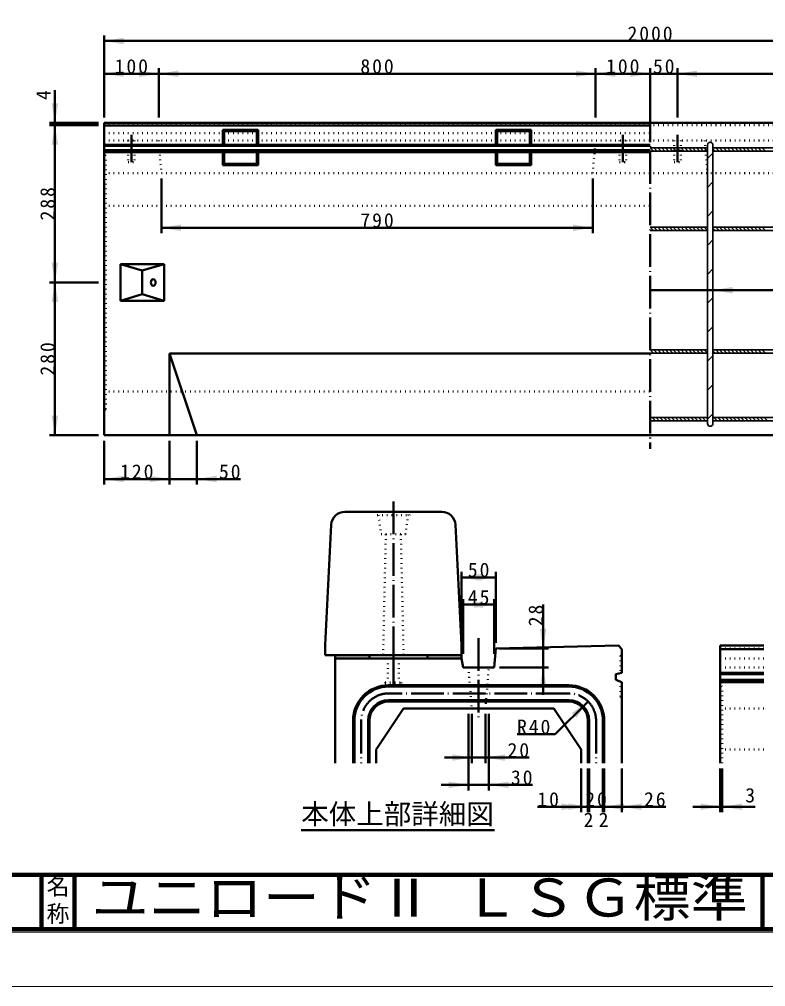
# Model space of a CAD drawing. Units: millimetres, scale not verified. Extents: x -2102 to 2102, y -1485 to 1485.
# Drawn here: x -323 to 1043, y -1485 to 286 of the extents above; entities that cross this region are included whole.
import ezdxf
from ezdxf.enums import TextEntityAlignment as Align

# ---------------------------------------------------------------- set-up
doc = ezdxf.new("R2010")
doc.units = ezdxf.units.MM
doc.header["$LTSCALE"] = 5
doc.linetypes.add('DOTTED', pattern=[1.75, 0.25, -1.5])
doc.linetypes.add('LONG_DASHED_DOTTED', pattern=[15.25, 12, -1.5, 0.25, -1.5])
doc.layers.add('0-0_V-nasSTD', color=7, linetype='Continuous', lineweight=35)
doc.layers.add('0-1_0', color=7, linetype='Continuous', lineweight=50)
doc.styles.add('ＭＳ ゴシック', font='')
doc.styles.get('ＭＳ ゴシック').set_extended_font_data('MS Gothic')

msp = doc.modelspace()

# ---------------------------------------------------------------- linework, layer by layer
at = {"layer": '0-0_V-nasSTD', "linetype": 'DOTTED', "lineweight": 50}
for p, q in [((-124.15, 64.38), (-124.15, 24.38)), ((-112.15, 64.38), (-112.15, 24.38)), ((-68.15, 64.38), (-63.15, 4.38)), ((726.85, 4.38), (731.85, 64.38)), ((775.85, 64.38), (775.85, 24.38)), ((787.85, 64.38), (787.85, 24.38)), ((875.85, 64.38), (875.85, 24.38)), ((887.85, 64.38), (887.85, 24.38)), ((931.85, 64.38), (936.85, 4.38)), ((-124.15, 24.38), (-112.15, 24.38)), ((775.85, 24.38), (787.85, 24.38)), ((875.85, 24.38), (887.85, 24.38)), ((329.086, -615.624), (332.211, -621.874)), ((390.961, -621.874), (394.086, -615.624)), ((332.211, -621.874), (390.961, -621.874)), ((334.711, -621.874), (339.086, -656.874)), ((384.086, -656.874), (388.461, -621.874)), ((339.086, -656.874), (384.086, -656.874)), ((347.836, -656.874), (342.836, -878.124)), ((375.336, -656.874), (380.336, -878.124)), ((499.086, -900.624), (505.336, -975.624)), ((530.336, -975.624), (536.586, -900.624))]:
    msp.add_line(p, q, dxfattribs=at)
at = {"layer": '0-0_V-nasSTD'}
for p, q in [((936.85, -454.12), (936.85, 55.88)), ((946.85, 55.88), (946.85, -454.12)), ((831.85, 50.88), (936.85, 50.88)), ((831.85, 50.864), (837.834, 44.88)), ((831.85, 44.88), (936.85, 44.88)), ((838.905, 50.88), (844.905, 44.88)), ((845.976, 50.88), (851.976, 44.88)), ((853.047, 50.88), (859.047, 44.88)), ((860.118, 50.88), (866.118, 44.88)), ((867.189, 50.88), (873.189, 44.88)), ((874.26, 50.88), (880.26, 44.88)), ((881.331, 50.88), (887.331, 44.88)), ((888.402, 50.88), (894.402, 44.88)), ((895.473, 50.88), (901.473, 44.88)), ((902.545, 50.88), (908.545, 44.88)), ((909.616, 50.88), (915.616, 44.88)), ((916.687, 50.88), (922.687, 44.88)), ((923.758, 50.88), (929.758, 44.88)), ((930.829, 50.88), (936.829, 44.88)), ((936.85, 31.228), (946.85, 41.228)), ((946.85, 50.88), (1216.85, 50.88)), ((946.85, 49.001), (950.971, 44.88)), ((946.85, 44.88), (1216.85, 44.88)), ((952.042, 50.88), (958.042, 44.88)), ((959.113, 50.88), (965.113, 44.88)), ((966.184, 50.88), (972.184, 44.88)), ((973.255, 50.88), (979.255, 44.88)), ((980.326, 50.88), (986.326, 44.88)), ((987.397, 50.88), (993.397, 44.88)), ((994.468, 50.88), (1000.468, 44.88)), ((1001.539, 50.88), (1007.539, 44.88)), ((1008.611, 50.88), (1014.611, 44.88)), ((1015.682, 50.88), (1021.682, 44.88)), ((1022.753, 50.88), (1028.753, 44.88)), ((1029.824, 50.88), (1035.824, 44.88)), ((1036.895, 50.88), (1042.895, 44.88)), ((936.85, -21.805), (946.85, -11.805)), ((936.85, -74.838), (946.85, -64.838)), ((831.85, -94.674), (936.85, -94.674)), ((831.85, -94.691), (837.834, -100.674)), ((831.85, -100.674), (936.85, -100.674)), ((838.905, -94.674), (844.905, -100.674)), ((845.976, -94.674), (851.976, -100.674)), ((853.047, -94.674), (859.047, -100.674)), ((860.118, -94.674), (866.118, -100.674)), ((867.189, -94.674), (873.189, -100.674)), ((874.26, -94.674), (880.26, -100.674)), ((881.331, -94.674), (887.331, -100.674)), ((888.402, -94.674), (894.402, -100.674)), ((895.473, -94.674), (901.473, -100.674)), ((902.545, -94.674), (908.545, -100.674)), ((909.616, -94.674), (915.616, -100.674)), ((916.687, -94.674), (922.687, -100.674)), ((923.758, -94.674), (929.758, -100.674)), ((930.829, -94.674), (936.829, -100.674)), ((946.85, -94.674), (1216.85, -94.674)), ((946.85, -96.553), (950.971, -100.674)), ((946.85, -100.674), (1216.85, -100.674)), ((952.042, -94.674), (958.042, -100.674)), ((959.113, -94.674), (965.113, -100.674)), ((966.184, -94.674), (972.184, -100.674)), ((973.255, -94.674), (979.255, -100.674)), ((980.326, -94.674), (986.326, -100.674)), ((987.397, -94.674), (993.397, -100.674)), ((994.468, -94.674), (1000.468, -100.674)), ((1001.539, -94.674), (1007.539, -100.674)), ((1008.611, -94.674), (1014.611, -100.674)), ((1015.682, -94.674), (1021.682, -100.674)), ((1022.753, -94.674), (1028.753, -100.674)), ((1029.824, -94.674), (1035.824, -100.674)), ((1036.895, -94.674), (1042.895, -100.674)), ((936.85, -127.871), (946.85, -117.871)), ((936.85, -180.904), (946.85, -170.904)), ((936.85, -233.937), (946.85, -223.937)), ((936.85, -286.97), (946.85, -276.97)), ((831.85, -319.12), (936.85, -319.12)), ((831.85, -319.136), (837.834, -325.12)), ((831.85, -325.12), (936.85, -325.12)), ((838.905, -319.12), (844.905, -325.12)), ((845.976, -319.12), (851.976, -325.12)), ((853.047, -319.12), (859.047, -325.12)), ((860.118, -319.12), (866.118, -325.12)), ((867.189, -319.12), (873.189, -325.12)), ((874.26, -319.12), (880.26, -325.12)), ((881.331, -319.12), (887.331, -325.12)), ((888.402, -319.12), (894.402, -325.12)), ((895.473, -319.12), (901.473, -325.12)), ((902.545, -319.12), (908.545, -325.12)), ((909.616, -319.12), (915.616, -325.12)), ((916.687, -319.12), (922.687, -325.12)), ((923.758, -319.12), (929.758, -325.12)), ((930.829, -319.12), (936.829, -325.12)), ((936.85, -340.003), (946.85, -330.003)), ((946.85, -319.12), (1216.85, -319.12)), ((946.85, -320.999), (950.971, -325.12)), ((946.85, -325.12), (1216.85, -325.12)), ((952.042, -319.12), (958.042, -325.12)), ((959.113, -319.12), (965.113, -325.12)), ((966.184, -319.12), (972.184, -325.12)), ((973.255, -319.12), (979.255, -325.12)), ((980.326, -319.12), (986.326, -325.12)), ((987.397, -319.12), (993.397, -325.12)), ((994.468, -319.12), (1000.468, -325.12)), ((1001.539, -319.12), (1007.539, -325.12)), ((1008.611, -319.12), (1014.611, -325.12)), ((1015.682, -319.12), (1021.682, -325.12)), ((1022.753, -319.12), (1028.753, -325.12)), ((1029.824, -319.12), (1035.824, -325.12)), ((1036.895, -319.12), (1042.895, -325.12)), ((936.85, -393.036), (946.85, -383.036)), ((936.85, -446.069), (946.85, -436.069)), ((831.85, -443.12), (936.85, -443.12)), ((831.85, -446.415), (834.555, -449.12)), ((831.85, -449.12), (936.85, -449.12)), ((835.626, -443.12), (841.626, -449.12)), ((842.697, -443.12), (848.697, -449.12)), ((849.768, -443.12), (855.768, -449.12)), ((856.839, -443.12), (862.839, -449.12)), ((863.91, -443.12), (869.91, -449.12)), ((870.981, -443.12), (876.981, -449.12)), ((878.052, -443.12), (884.052, -449.12)), ((885.123, -443.12), (891.123, -449.12)), ((892.194, -443.12), (898.194, -449.12)), ((899.265, -443.12), (905.265, -449.12)), ((906.336, -443.12), (912.336, -449.12)), ((913.407, -443.12), (919.407, -449.12)), ((920.478, -443.12), (926.478, -449.12)), ((927.55, -443.12), (933.55, -449.12)), ((934.621, -443.12), (936.85, -445.349)), ((946.85, -443.12), (1216.85, -443.12)), ((946.85, -448.278), (947.692, -449.12)), ((946.85, -449.12), (1216.85, -449.12)), ((948.763, -443.12), (954.763, -449.12)), ((955.834, -443.12), (961.834, -449.12)), ((962.905, -443.12), (968.905, -449.12)), ((969.976, -443.12), (975.976, -449.12)), ((977.047, -443.12), (983.047, -449.12)), ((984.118, -443.12), (990.118, -449.12)), ((991.189, -443.12), (997.189, -449.12)), ((998.26, -443.12), (1004.26, -449.12)), ((1005.331, -443.12), (1011.331, -449.12)), ((1012.402, -443.12), (1018.402, -449.12)), ((1019.473, -443.12), (1025.473, -449.12)), ((1026.545, -443.12), (1032.545, -449.12)), ((1033.616, -443.12), (1039.616, -449.12)), ((1040.687, -443.12), (1046.687, -449.12))]:
    msp.add_line(p, q, dxfattribs=at)
at = {"layer": '0-0_V-nasSTD', "lineweight": 50}
for p, q in [((1934.85, -209.897), (831.85, -209.897)), ((272.837, -615.624), (450.335, -615.624)), ((247.87, -639.343), (236.586, -859.374)), ((486.586, -859.374), (475.302, -639.343)), ((236.586, -859.374), (236.586, -878.124)), ((486.586, -859.374), (486.586, -878.124)), ((236.586, -878.124), (486.586, -878.124)), ((255.336, -878.124), (255.336, -884.374)), ((317.836, -878.124), (317.836, -884.374)), ((424.086, -878.124), (424.086, -884.374)), ((486.586, -878.124), (486.586, -884.374))]:
    msp.add_line(p, q, dxfattribs=at)
at = {"layer": '0-0_V-nasSTD', "linetype": 'LONG_DASHED_DOTTED', "lineweight": 50}
msp.add_line((361.586, -596.874), (361.586, -896.874), dxfattribs=at)
at = {"layer": '0-0_V-nasSTD', "lineweight": 100}
for p, q in [((-282.5, -1280), (-282.5, -1380)), ((-222.5, -1280), (-222.5, -1380)), ((1037.5, -1280), (1037.5, -1380)), ((-1997.5, -1380), (1997.5, -1380))]:
    msp.add_line(p, q, dxfattribs=at)
at = {"layer": '0-0_V-nasSTD', "lineweight": 18}
for points in [[(-2102.5, -1485), (-2102.5, 1485), (2102.5, 1485), (2102.5, -1485)], [(-2002.5, -1385), (-2002.5, 1385), (2002.5, 1385), (2002.5, -1385)]]:
    msp.add_lwpolyline(points, close=True, dxfattribs=at)
at = {"layer": '0-0_V-nasSTD'}
for centre, start, end in [((941.85, 55.88), 0, 180), ((941.85, -454.12), 180, 0)]:
    msp.add_arc(centre, 5, start, end, dxfattribs=at)
at = {"layer": '0-0_V-nasSTD', "lineweight": 50}
for centre, start, end in [((272.837, -640.624), 90, 177.06433), ((450.335, -640.624), 2.93567, 90)]:
    msp.add_arc(centre, 25, start, end, dxfattribs=at)
at = {"layer": '0-0_V-nasSTD'}
for points in [[(-168.15, 246.38), (-132.15, 240.38), (-132.15, 252.38)], [(-168.15, 186.38), (-132.15, 180.38), (-132.15, 192.38)], [(-104.15, 180.38), (-104.15, 192.38), (-68.15, 186.38)], [(-68.15, 186.38), (-32.15, 180.38), (-32.15, 192.38)], [(695.85, 180.38), (695.85, 192.38), (731.85, 186.38)], [(731.85, 186.38), (767.85, 180.38), (767.85, 192.38)], [(795.85, 180.38), (795.85, 192.38), (831.85, 186.38)], [(881.85, 186.38), (917.85, 180.38), (917.85, 192.38)], [(-264.15, 132.38), (-258.15, 96.38), (-252.15, 132.38)], [(-264.15, 56.38), (-258.15, 92.38), (-252.15, 56.38)], [(-63.15, -95.62), (-27.15, -101.62), (-27.15, -89.62)], [(690.85, -101.62), (690.85, -89.62), (726.85, -95.62)], [(-264.15, -159.62), (-258.15, -195.62), (-252.15, -159.62)], [(-264.15, -231.62), (-258.15, -195.62), (-252.15, -231.62)], [(946.85, -209.897), (982.85, -215.897), (982.85, -203.897)], [(-264.15, -439.62), (-258.15, -475.62), (-252.15, -439.62)], [(-168.15, -555.62), (-132.15, -561.62), (-132.15, -549.62)], [(-84.15, -561.62), (-84.15, -549.62), (-48.15, -555.62)], [(1.85, -555.62), (37.85, -561.62), (37.85, -549.62)], [(486.586, -735.624), (522.586, -741.624), (522.586, -729.624)], [(513.086, -741.624), (513.086, -729.624), (549.086, -735.624)], [(489.711, -785.624), (525.711, -791.624), (525.711, -779.624)], [(509.961, -791.624), (509.961, -779.624), (545.961, -785.624)], [(629.961, -829.624), (635.961, -865.624), (641.961, -829.624)], [(255.336, -884.374), (255.336, -878.124), (317.836, -878.124)], [(255.336, -884.374), (317.836, -884.374), (317.836, -878.124)], [(424.086, -884.374), (424.086, -878.124), (486.586, -878.124)], [(424.086, -884.374), (486.586, -884.374), (486.586, -878.124)], [(629.961, -936.624), (635.961, -900.624), (641.961, -936.624)], [(688.493, -983.982), (696.978, -992.467), (718.191, -962.769)], [(469.336, -1071.624), (469.336, -1059.624), (505.336, -1065.624)], [(530.336, -1065.624), (566.336, -1071.624), (566.336, -1059.624)], [(463.086, -1121.624), (463.086, -1109.624), (499.086, -1115.624)], [(536.586, -1115.624), (572.586, -1121.624), (572.586, -1109.624)], [(669.336, -1161.624), (669.336, -1149.624), (705.336, -1155.624)], [(681.836, -1161.624), (681.836, -1149.624), (717.836, -1155.624)], [(747.836, -1155.624), (783.836, -1161.624), (783.836, -1149.624)], [(780.336, -1155.624), (816.336, -1161.624), (816.336, -1149.624)], [(924.336, -1161.624), (924.336, -1149.624), (960.336, -1155.624)], [(964.086, -1155.624), (1000.086, -1161.624), (1000.086, -1149.624)]]:
    msp.add_solid(points, dxfattribs=at)
at = {"layer": '0-1_0'}
for p, q in [((-168.15, 106.38), (-168.15, 256.38)), ((-168.15, 246.38), (1831.85, 246.38)), ((-68.15, 106.38), (-68.15, 196.38)), ((731.85, 106.38), (731.85, 196.38)), ((831.85, 106.38), (831.85, 196.38)), ((881.85, 106.38), (881.85, 196.38)), ((-168.15, 186.38), (-68.15, 186.38)), ((-68.15, 186.38), (731.85, 186.38)), ((731.85, 186.38), (831.85, 186.38)), ((831.85, 186.38), (881.85, 186.38)), ((881.85, 186.38), (1781.85, 186.38)), ((-258.15, 156.38), (-258.15, 96.38)), ((-178.15, 96.38), (-268.15, 96.38)), ((-178.15, 92.38), (-268.15, 92.38)), ((-258.15, 92.38), (-258.15, 96.38)), ((-168.15, 96.38), (-168.15, -475.62)), ((-168.15, 96.38), (1831.85, 96.38)), ((-168.15, 91.38), (831.85, 91.38)), ((49.55, 83.68), (114.15, 83.68)), ((49.55, 83.68), (51.85, 81.38)), ((49.55, 83.68), (49.55, 56.395)), ((51.85, 81.38), (111.85, 81.38)), ((51.85, 81.38), (51.85, 56.395)), ((111.85, 81.38), (114.15, 83.68)), ((111.85, 81.38), (111.85, 56.395)), ((114.15, 83.68), (114.15, 56.395)), ((549.55, 83.68), (614.15, 83.68)), ((549.55, 83.68), (551.85, 81.38)), ((549.55, 83.68), (549.55, 56.395)), ((551.85, 81.38), (611.85, 81.38)), ((551.85, 81.38), (551.85, 56.395)), ((611.85, 81.38), (614.15, 83.68)), ((611.85, 81.38), (611.85, 56.395)), ((614.15, 83.68), (614.15, 56.395)), ((-168.15, 56.395), (831.85, 56.395)), ((-168.15, 54.38), (831.85, 54.38)), ((-168.15, 46.38), (831.85, 46.38)), ((-168.15, 43.022), (831.85, 43.022)), ((49.55, 43.022), (49.55, 19.08)), ((51.85, 43.022), (51.85, 21.38)), ((111.85, 43.022), (111.85, 21.38)), ((114.15, 43.022), (114.15, 19.08)), ((549.55, 43.022), (549.55, 19.08)), ((551.85, 43.022), (551.85, 21.38)), ((611.85, 43.022), (611.85, 21.38)), ((614.15, 43.022), (614.15, 19.08)), ((49.55, 19.08), (51.85, 21.38)), ((49.55, 19.08), (114.15, 19.08)), ((51.85, 21.38), (111.85, 21.38)), ((111.85, 21.38), (114.15, 19.08)), ((549.55, 19.08), (551.85, 21.38)), ((549.55, 19.08), (614.15, 19.08)), ((551.85, 21.38), (611.85, 21.38)), ((611.85, 21.38), (614.15, 19.08)), ((-63.15, -5.62), (-63.15, -105.62)), ((726.85, -5.62), (726.85, -105.62)), ((-63.15, -95.62), (726.85, -95.62)), ((-138.15, -162.12), (-138.15, -229.12)), ((-138.15, -162.12), (-58.15, -162.12)), ((-98.15, -174.12), (-98.15, -217.12)), ((-58.15, -162.12), (-58.15, -229.12)), ((-178.15, -195.62), (-268.15, -195.62)), ((-138.15, -229.12), (-58.15, -229.12)), ((-48.15, -325.62), (-48.15, -475.62)), ((-48.15, -325.62), (1.85, -475.62)), ((-48.15, -325.62), (831.85, -325.62)), ((-178.15, -475.62), (-268.15, -475.62)), ((-168.15, -475.62), (1831.85, -475.62)), ((-168.15, -485.62), (-168.15, -565.62)), ((-48.15, -485.62), (-48.15, -565.62)), ((1.85, -485.62), (1.85, -565.62)), ((81.85, -555.62), (1.85, -555.62)), ((486.586, -855.624), (486.586, -725.624)), ((486.586, -855.624), (486.586, -725.624)), ((549.086, -855.624), (549.086, -725.624)), ((486.586, -735.624), (549.086, -735.624)), ((489.711, -875.624), (489.711, -775.624)), ((545.961, -875.624), (545.961, -775.624)), ((489.711, -785.624), (545.961, -785.624)), ((635.961, -785.624), (635.961, -865.624)), ((549.086, -865.624), (545.961, -900.624)), ((555.961, -865.624), (645.961, -865.624)), ((635.961, -900.624), (635.961, -865.624)), ((780.336, -910.605), (780.336, -866.874)), ((960.336, -1075.624), (960.336, -860.624)), ((960.336, -860.624), (1040.336, -860.624)), ((960.336, -866.874), (1040.336, -866.874)), ((255.336, -884.374), (486.586, -884.374)), ((255.336, -884.374), (255.336, -1075.624)), ((486.586, -884.374), (489.711, -900.624)), ((489.711, -900.624), (545.961, -900.624)), ((555.961, -900.624), (645.961, -900.624)), ((635.961, -950.624), (635.961, -900.624)), ((769.086, -913.124), (780.336, -910.605)), ((769.086, -923.124), (769.086, -913.124)), ((960.336, -910.605), (1040.336, -910.605)), ((960.336, -913.124), (1040.336, -913.124)), ((682.836, -933.124), (352.836, -933.124)), ((682.836, -935.624), (352.836, -935.624)), ((769.086, -923.124), (780.336, -927.322)), ((780.336, -927.322), (780.336, -1075.624)), ((960.336, -923.124), (1040.336, -923.124)), ((960.336, -927.322), (1040.336, -927.322)), ((682.836, -960.624), (352.836, -960.624)), ((682.836, -963.124), (352.836, -963.124)), ((658.087, -1022.873), (718.191, -962.769)), ((380.336, -975.624), (330.336, -1050.624)), ((380.336, -975.624), (655.336, -975.624)), ((499.086, -985.624), (499.086, -1125.624)), ((505.336, -985.624), (505.336, -1075.624)), ((530.336, -985.624), (530.336, -1075.624)), ((536.586, -985.624), (536.586, -1125.624)), ((655.336, -975.624), (705.336, -1050.624)), ((287.836, -998.124), (287.836, -1075.624)), ((290.336, -998.124), (290.336, -1075.624)), ((315.336, -998.124), (315.336, -1075.624)), ((317.836, -998.124), (317.836, -1075.624)), ((717.836, -1075.624), (717.836, -998.124)), ((720.336, -998.124), (720.336, -1075.624)), ((745.336, -998.124), (745.336, -1075.624)), ((747.836, -1075.624), (747.836, -998.124)), ((658.087, -1022.873), (588.087, -1022.873)), ((330.336, -1050.624), (330.336, -1075.624)), ((705.336, -1050.624), (705.336, -1075.624)), ((455.336, -1065.624), (505.336, -1065.624)), ((505.336, -1065.624), (530.336, -1065.624)), ((610.336, -1065.624), (530.336, -1065.624)), ((705.336, -1085.624), (705.336, -1165.624)), ((717.836, -1085.624), (717.836, -1165.624)), ((720.336, -1085.624), (720.336, -1165.624)), ((745.336, -1085.624), (745.336, -1165.624)), ((747.836, -1085.624), (747.836, -1165.624)), ((780.336, -1085.624), (780.336, -1165.624)), ((960.336, -1085.624), (960.336, -1165.624)), ((964.086, -1085.624), (964.086, -1165.624)), ((449.086, -1115.624), (499.086, -1115.624)), ((499.086, -1115.624), (536.586, -1115.624)), ((616.586, -1115.624), (536.586, -1115.624)), ((625.336, -1155.624), (705.336, -1155.624)), ((705.336, -1155.624), (717.836, -1155.624)), ((860.336, -1155.624), (780.336, -1155.624)), ((910.336, -1155.624), (960.336, -1155.624)), ((960.336, -1155.624), (964.086, -1155.624)), ((1024.086, -1155.624), (964.086, -1155.624)), ((192.868, -1198.458), (546.877, -1198.458))]:
    msp.add_line(p, q, dxfattribs=at)
at = {"layer": '0-1_0', "linetype": 'LONG_DASHED_DOTTED'}
for p, q in [((831.85, 121.38), (831.85, -500.62)), ((-118.15, 74.38), (-118.15, 24.38)), ((781.85, 74.38), (781.85, 24.38)), ((881.85, 74.38), (881.85, 24.38)), ((517.836, -846.874), (517.836, -994.374)), ((361.586, -875.624), (361.586, -931.874)), ((682.836, -948.124), (352.836, -948.124)), ((302.836, -998.124), (302.836, -1075.624)), ((732.836, -998.124), (732.836, -1075.624))]:
    msp.add_line(p, q, dxfattribs=at)
at = {"layer": '0-1_0', "linetype": 'DOTTED'}
for p, q in [((-168.15, 92.38), (1831.85, 92.38)), ((-168.15, 77.38), (831.85, 77.38)), ((-168.15, 64.38), (1831.85, 64.38)), ((-165.15, 36.38), (-168.15, 38.38)), ((-165.15, -427.62), (-165.15, 36.38)), ((-168.15, 14.38), (-165.15, 16.38)), ((-168.15, 4.38), (1831.85, 4.38)), ((-168.15, -55.62), (831.85, -55.62)), ((-168.15, -395.62), (831.85, -395.62)), ((-168.15, -405.62), (-165.15, -407.62)), ((-165.15, -427.62), (-168.15, -429.62)), ((960.336, -865.624), (1040.336, -865.624)), ((351.586, -884.374), (351.586, -928.124)), ((371.586, -884.374), (371.586, -928.124)), ((777.461, -879.374), (780.336, -876.499)), ((777.461, -879.374), (777.461, -911.249)), ((960.336, -884.374), (1040.336, -884.374)), ((960.336, -900.624), (1040.336, -900.624)), ((346.586, -928.124), (376.586, -928.124)), ((346.586, -928.124), (346.586, -931.874)), ((346.586, -931.874), (376.586, -931.874)), ((376.586, -928.124), (376.586, -931.874)), ((964.086, -935.624), (960.336, -933.124)), ((964.086, -1075.624), (964.086, -935.624)), ((960.336, -963.124), (964.086, -960.624)), ((960.336, -975.624), (1040.336, -975.624)), ((960.336, -1050.624), (1040.336, -1050.624))]:
    msp.add_line(p, q, dxfattribs=at)
at = {"layer": '0-1_0', "lineweight": 100}
msp.add_line((-1997.5, -1280), (1997.5, -1280), dxfattribs=at)
at = {"layer": '0-1_0'}
for points in [[(-258.15, -475.62), (-258.15, -195.62), (-258.15, 92.38)], [(-138.15, -162.12), (-98.15, -174.12), (-58.15, -162.12)], [(-138.15, -229.12), (-98.15, -217.12), (-58.15, -229.12)], [(-168.15, -555.62), (-48.15, -555.62), (1.85, -555.62)], [(549.086, -865.624), (774.086, -860.624), (780.336, -866.874)], [(717.836, -1155.624), (720.336, -1155.624), (745.336, -1155.624), (747.836, -1155.624), (780.336, -1155.624)]]:
    msp.add_lwpolyline(points, dxfattribs=at)
at = {"layer": '0-1_0', "linetype": 'DOTTED'}
msp.add_lwpolyline([(777.461, -926.249), (777.461, -954.374), (780.336, -957.249)], dxfattribs=at)
at = {"layer": '0-1_0'}
for centre, radius, start, end in [((352.836, -998.124), 65, 90, 180), ((352.836, -998.124), 62.5, 90, 180), ((682.836, -998.124), 65, 0, 90), ((682.836, -998.124), 62.5, 0, 90), ((352.836, -998.124), 37.5, 90, 180), ((352.836, -998.124), 35, 90, 180), ((682.836, -998.124), 37.5, 0, 90), ((682.836, -998.124), 35, 0, 90)]:
    msp.add_arc(centre, radius, start, end, dxfattribs=at)
at = {"layer": '0-1_0', "linetype": 'LONG_DASHED_DOTTED'}
for centre, start, end in [((352.836, -998.124), 90, 180), ((682.836, -998.124), 0, 90)]:
    msp.add_arc(centre, 50, start, end, dxfattribs=at)
at = {"layer": '0-1_0'}
msp.add_ellipse((-78.15, -195.62), major_axis=(0, 6), ratio=0.707107, dxfattribs=at)

# ---------------------------------------------------------------- texts
at = {"layer": '0-0_V-nasSTD', "style": 'ＭＳ ゴシック'}
msp.add_text('4', height=26.39, rotation=90, dxfattribs=at).set_placement((-258.15, 138.38), align=Align.BOTTOM_LEFT)
for s, height, p in [('3', 26.39, (1006.086, -1155.624)), ('本体上部詳細図', 36.95, (192.868, -1198.458)), ('2', 26.39, (710.086, -1200.624)), ('2', 26.39, (737.586, -1200.624)), ('名', 30.79, (-273.518, -1326.001)), ('称', 30.79, (-273.524, -1375.99))]:
    msp.add_text(s, height=height, dxfattribs=at).set_placement(p, align=Align.BOTTOM_LEFT)
at = {"layer": '0-0_V-nasSTD', "style": 'ＭＳ ゴシック', "width": 1.1}
msp.add_text('ユニロードⅡ ＬＳＧ標準', height=69.65, dxfattribs=at).set_placement((-191, -1377.53), align=Align.BOTTOM_LEFT)
at = {"layer": '0-0_V-nasSTD', "char_height": 26.39, "attachment_point": 7, "style": 'ＭＳ ゴシック'}
for s, insert in [('\\T1.2;2000', (790.45, 246.38)), ('\\T1.2;100', (-148.75, 186.38)), ('\\T1.2;800', (301.25, 186.38)), ('\\T1.2;100', (751.25, 186.38)), ('\\T1.2;50', (837.05, 186.38)), ('\\T1.2;790', (301.25, -95.62)), ('\\T1.2;120', (-138.75, -555.62)), ('\\T1.2;50', (42.25, -555.623)), ('\\T1.2;50', (498.036, -735.624)), ('\\T1.2;45', (498.036, -785.624)), ('\\T1.2;R40', (588.087, -1022.873)), ('\\T1.2;20', (570.736, -1065.624)), ('\\T1.2;30', (576.986, -1115.624)), ('\\T1.2;10', (625.336, -1155.624)), ('\\T1.2;20', (713.036, -1155.624)), ('\\T1.2;26', (820.736, -1155.624))]:
    msp.add_mtext(s, dxfattribs=dict(at, insert=insert))
at = {"layer": '0-0_V-nasSTD', "char_height": 26.39, "attachment_point": 7, "rotation": 90, "style": 'ＭＳ ゴシック'}
for s, insert in [('\\T1.2;288', (-258.15, -82.22)), ('\\T1.2;280', (-258.15, -366.22)), ('\\T1.2;28', (635.961, -825.224))]:
    msp.add_mtext(s, dxfattribs=dict(at, insert=insert))

doc.saveas('drawing.dxf')
